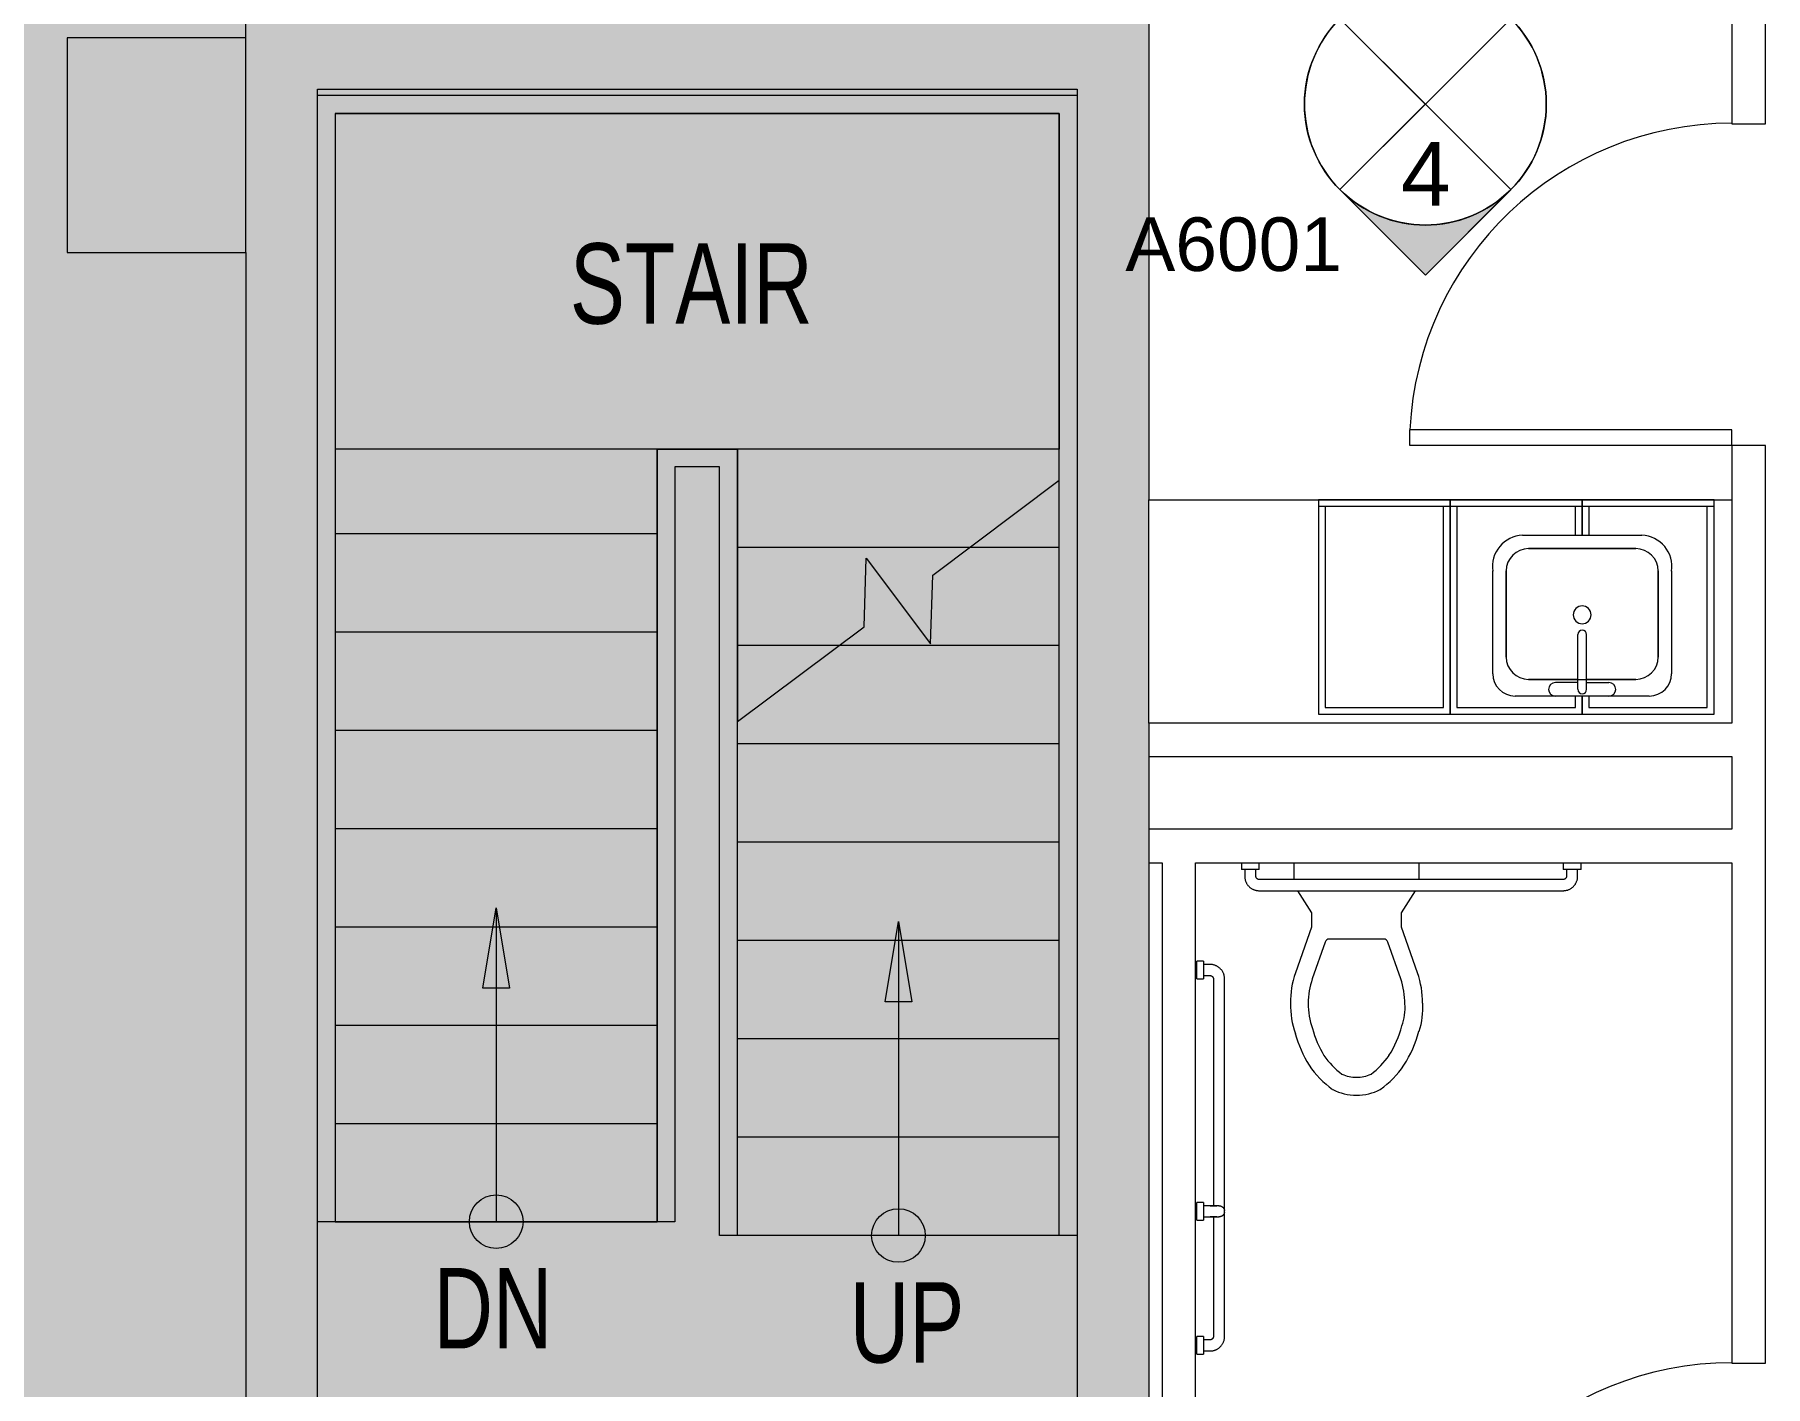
# Model space of a CAD drawing. Header units: inches. Extents: x 41 to 2820, y 110 to 1753.
# Drawn here: x 1988.1 to 2181.7, y 820.4 to 971.6 of the extents above; entities that cross this region are included whole.
import ezdxf

# ---------------------------------------------------------------- set-up
doc = ezdxf.new("R2010")
doc.units = ezdxf.units.IN
doc.header["$MEASUREMENT"] = 0
for name, color, linetype, lineweight in [('820 1st St NE_04_Clean_dwg', 8, 'Continuous', 9), ('A-DETL-GENF', 92, 'Continuous', 9), ('A-DOOR', 31, 'Continuous', 13), ('G-ANNO-SYMB', 111, 'Continuous', 9), ('I-WALL', 2, 'Continuous', 13), ('IRF-ANNO-TEXT', 7, 'Continuous', 9), ('IRF-COLUMN', 7, 'Continuous', 9), ('IRF-COLUMN-HATCH', 7, 'Continuous', 9), ('IRF-STAIR-RAMP', 7, 'Continuous', 9), ('IRF-WALL-FULL-HT', 7, 'Continuous', 9), ('IRF-WALL-FULL-HT-HATCH', 7, 'Continuous', 9), ('P-SANR-FIXT', 6, 'Continuous', 13), ('Q-CASE', 31, 'Continuous', 9), ('Q-SPCQ', 91, 'Continuous', 9)]:
    doc.layers.add(name, color=color, linetype=linetype, lineweight=lineweight)
doc.styles.add('Arial_1', font='arial.ttf', dxfattribs={"height": 6})
doc.styles.add('Arial_2', font='arial.ttf', dxfattribs={"height": 7.125})
doc.styles.add('Swis721 LtCn BT', font='swisscl.ttf', dxfattribs={"height": 9})

# ---------------------------------------------------------------- blocks, each defined once
blk = doc.blocks.new('Single-Flush - 36_ x 96_-2393538-New Construction - Partition Plan')
at = {"layer": 'A-DOOR', "color": 250, "lineweight": 20}
for p, q in [((16.25, -1.87), (16.25, -37.9)), ((18, -1.87), (16.25, -1.87)), ((18, -1.87), (18, -37.9)), ((18, -37.9), (16.25, -37.9))]:
    blk.add_line(p, q, dxfattribs=at)
at = {"layer": 'A-DOOR', "lineweight": 9}
blk.add_arc((18, -1.87), 36.07, 180, 267.2188, dxfattribs=at)
blk = doc.blocks.new('Counter Top _No Backsplash_ - Standard Counter Top-2877321-New Construction - Partition Plan')
at = {"layer": 'Q-CASE', "lineweight": 13}
for p, q in [((-47.26, 0), (-47.26, 25)), ((-47.26, 25), (17.99, 25))]:
    blk.add_line(p, q, dxfattribs=at)
blk = doc.blocks.new('Plumbing_Sink - Drop-In_HC__VOA - 20_ x 18_ x 6_-2877322-New Construction - Partition Plan')
at = {"layer": 'P-SANR-FIXT'}
for p, q in [((-6.06, 10.91), (7.3, 10.91)), ((-6.06, 10.91), (7.3, 10.91)), ((-5.38, 9.41), (6.62, 9.41)), ((6.62, 9.41), (-5.38, 9.41)), ((-9.38, -4.59), (-9.38, 6.91)), ((-9.38, -4.59), (-9.38, 6.91)), ((-7.88, -2.72), (-7.88, 6.91)), ((-7.88, 6.91), (-7.88, -2.72)), ((9.12, 6.91), (9.12, -2.72)), ((9.12, -2.72), (9.12, 6.91)), ((10.62, 6.91), (10.62, -4.59)), ((10.62, 6.91), (10.62, -4.59)), ((0.12, -6.33), (0.12, -0.22)), ((0.12, -6.33), (0.12, -0.22)), ((1.12, -6.33), (1.12, -0.22)), ((1.12, -6.33), (1.12, -0.22)), ((0.12, -5.22), (-5.38, -5.22)), ((-5.38, -5.22), (6.62, -5.22)), ((0.12, -5.59), (-2.38, -5.59)), ((0.12, -5.59), (-2.38, -5.59)), ((6.62, -5.22), (1.12, -5.22)), ((1.12, -5.59), (3.62, -5.59)), ((1.12, -5.59), (3.62, -5.59)), ((8.12, -7.09), (-6.88, -7.09)), ((8.12, -7.09), (-6.88, -7.09)), ((3.62, -7.09), (-2.88, -7.09))]:
    blk.add_line(p, q, dxfattribs=at)
for centre, radius, start, end in [((-5.91, 7.4), 3.51, 92.4502, 188.1497), ((-5.91, 7.4), 3.51, 92.4502, 188.1497), ((7.15, 7.4), 3.51, 351.8503, 87.5498), ((7.15, 7.4), 3.51, 351.8503, 87.5498), ((-5.38, 6.91), 2.5, 90, 180), ((-5.38, 6.91), 2.5, 90, 180), ((6.62, 6.91), 2.5, 360, 90), ((6.62, 6.91), 2.5, 360, 90), ((0.62, 2), 1, 360, 180), ((0.62, 2), 1, 360, 180), ((0.62, 2), 1, 180, 0), ((0.62, 2), 1, 180, 360), ((0.62, -0.22), 0.5, 360, 180), ((0.62, -0.22), 0.5, 360, 180), ((-5.38, -2.72), 2.5, 180, 270), ((-5.38, -2.72), 2.5, 180, 270), ((6.62, -2.72), 2.5, 270, 360), ((6.62, -2.72), 2.5, 270, 0), ((-6.88, -4.59), 2.5, 180, 270), ((-6.88, -4.59), 2.5, 180, 270), ((-2.38, -6.34), 0.75, 90, 270), ((-2.38, -6.34), 0.75, 90, 270), ((3.62, -6.34), 0.75, 270, 90), ((3.62, -6.34), 0.75, 270, 90), ((8.12, -4.59), 2.5, 270, 0), ((8.12, -4.59), 2.5, 270, 0), ((0.62, -6.33), 0.5, 180, 0), ((0.62, -6.33), 0.5, 180, 0)]:
    blk.add_arc(centre, radius, start, end, dxfattribs=at)
blk = doc.blocks.new('Toilet - Floor-Mounted_Tankless - 2D - ADA-988193-New Construction - Partition Plan')
at = {"layer": 'P-SANR-FIXT'}
for p, q in [((-7, 0), (-7, -1.87)), ((7, -1.87), (7, 0)), ((-6.61, -3.12), (-5.04, -5.59)), ((5.04, -5.59), (6.6, -3.12)), ((-5.04, -5.59), (-5.04, -7.19)), ((5.04, -7.19), (5.04, -5.59)), ((-5.04, -7.19), (-6.84, -12.32)), ((6.84, -12.32), (5.04, -7.19)), ((-3.51, -8.86), (-4.95, -12.97)), ((3.04, -8.53), (-3.04, -8.53)), ((4.95, -12.97), (3.51, -8.86))]:
    blk.add_line(p, q, dxfattribs=at)
for centre, radius, start, end in [((-3.04, -9.03), 0.5, 90, 160.6685), ((3.04, -9.03), 0.5, 19.3315, 90), ((3.12, -15.72), 10.52, 161.1646, 180), ((3.12, -15.72), 8.52, 161.2198, 180), ((-3.12, -15.72), 8.52, 359.5484, 18.7802), ((-3.12, -15.72), 10.52, 360, 18.8354), ((3.12, -15.72), 10.52, 180, 198.8354), ((3.12, -15.72), 8.52, 180, 199.2848), ((-0.62, -16.24), 6.05, 340.5901, 4.3884), ((-0.62, -16.24), 8.05, 341.1646, 3.7754), ((5.91, -15.7), 13.2, 194.9626, 211.7838), ((5.91, -15.7), 11.2, 194.6127, 211.5272), ((-6.53, -15.16), 12.01, 327.8381, 345.0642), ((-6.53, -15.16), 14.01, 327.6462, 344.7553), ((3.98, -16.24), 11.29, 214.6359, 233.9389), ((3.98, -16.24), 9.29, 214.9406, 232.8736), ((-3.98, -16.24), 9.29, 307.1264, 325.121), ((-3.98, -16.24), 11.29, 306.0611, 325.3641), ((0, -20.07), 3.93, 245.5591, 270), ((0, -20.07), 3.93, 270, 294.4409), ((0, -20.07), 5.93, 243.2988, 270), ((0, -20.07), 5.93, 270, 296.7012)]:
    blk.add_arc(centre, radius, start, end, dxfattribs=at)
blk = doc.blocks.new('MLWK_Base Cabinet-Single Door - 30_H x 24_D-2896331-New Construction - Partition Plan')
at = {"layer": 'Q-CASE', "lineweight": 13}
for p, q in [((-6.64, 0), (-6.64, -24)), ((8.11, 0), (-6.64, 0)), ((8.11, -2.03), (8.11, 0)), ((-5.89, -0.75), (-5.89, -23.25)), ((7.36, -0.75), (-5.89, -0.75)), ((7.36, -2.03), (7.36, -0.75)), ((7.36, -23.25), (7.36, -20.03)), ((8.11, -24), (8.11, -20.03)), ((-6.64, -23.25), (8.11, -23.25)), ((-6.64, -23.25), (-6.64, -24)), ((-6.64, -24), (8.11, -24)), ((-6.64, -24), (8.11, -24)), ((8.11, -24), (-6.64, -24)), ((-5.89, -23.25), (7.36, -23.25)), ((8.11, -24), (8.11, -23.25))]:
    blk.add_line(p, q, dxfattribs=at)
blk = doc.blocks.new('MLWK_Base Cabinet-Single Door - 30_H x 24_D-2896332-New Construction - Partition Plan')
at = {"layer": 'Q-CASE', "lineweight": 13}
for p, q in [((-6.64, 24), (8.11, 24)), ((8.11, 24), (-6.64, 24)), ((-6.64, 24), (-6.64, 0)), ((-6.64, 24), (8.11, 24)), ((-6.64, 24), (-6.64, 23.25)), ((8.11, 23.25), (-6.64, 23.25)), ((7.36, 23.25), (-5.89, 23.25)), ((-5.89, 23.25), (-5.89, 0.75)), ((7.36, 20.03), (7.36, 23.25)), ((8.11, 20.03), (8.11, 24)), ((8.11, 23.25), (8.11, 24)), ((7.36, 0.75), (7.36, 2.03)), ((8.11, 0), (8.11, 2.03)), ((-5.89, 0.75), (7.36, 0.75)), ((-6.64, 0), (8.11, 0))]:
    blk.add_line(p, q, dxfattribs=at)
blk = doc.blocks.new('MLWK_Base Cabinet-Single Door - 30_H x 24_D-2896255-New Construction - Partition Plan')
at = {"layer": 'Q-CASE', "lineweight": 13}
for p, q in [((-6.64, 24), (8.11, 24)), ((8.11, 24), (-6.64, 24)), ((-6.64, 24), (-6.64, 0)), ((-6.64, 24), (8.11, 24)), ((-6.64, 24), (-6.64, 23.25)), ((8.11, 23.25), (-6.64, 23.25)), ((7.36, 23.25), (-5.89, 23.25)), ((-5.89, 23.25), (-5.89, 0.75)), ((7.36, 0.75), (7.36, 23.25)), ((8.11, 0), (8.11, 24)), ((8.11, 23.25), (8.11, 24)), ((-5.89, 0.75), (7.36, 0.75)), ((-6.64, 0), (8.11, 0))]:
    blk.add_line(p, q, dxfattribs=at)
blk = doc.blocks.new('ADA - toilet_3-piece_grab_bars - 17_ Seat Height-2917487-New Construction - Partition Plan')
at = {"layer": 'Q-SPCQ'}
for p, q in [((33.19, 56.5), (32.44, 56.5)), ((33.94, 56.87), (33.19, 56.87)), ((33.19, 54.87), (33.19, 56.87)), ((33.94, 56.87), (33.94, 54.87)), ((30.82, 54.87), (30.82, 14.87)), ((32.07, 41.49), (32.07, 54.87)), ((32.44, 55.25), (33.19, 55.25)), ((33.19, 54.87), (33.94, 54.87)), ((33.19, 41.5), (32.44, 41.5)), ((33.19, 41.5), (32.44, 41.5)), ((33.94, 41.87), (33.19, 41.87)), ((33.19, 39.87), (33.19, 41.87)), ((33.94, 41.87), (33.94, 39.87)), ((32.07, 14.87), (32.07, 40.26)), ((32.44, 40.25), (33.19, 40.25)), ((32.44, 40.25), (33.19, 40.25)), ((33.19, 39.87), (33.94, 39.87)), ((33.19, 14.5), (32.44, 14.5)), ((33.94, 14.87), (33.19, 14.87)), ((33.19, 12.87), (33.19, 14.87)), ((33.94, 14.87), (33.94, 12.87)), ((32.44, 13.25), (33.19, 13.25)), ((33.19, 12.87), (33.94, 12.87)), ((26.94, 5), (-7.06, 5)), ((-9.06, 2.62), (-9.06, 1.87)), ((-9.06, 2.62), (-7.06, 2.62)), ((-8.68, 3.37), (-8.68, 2.62)), ((-7.43, 2.62), (-7.43, 3.37)), ((-7.06, 3.75), (26.94, 3.75)), ((-7.06, 1.87), (-7.06, 2.62)), ((26.94, 2.62), (26.94, 1.87)), ((26.94, 2.62), (28.94, 2.62)), ((27.32, 3.37), (27.32, 2.62)), ((28.57, 2.62), (28.57, 3.37)), ((28.94, 1.87), (28.94, 2.62))]:
    blk.add_line(p, q, dxfattribs=at)
at = {"layer": 'Q-SPCQ', "flags": 128}
for points in [[(32.44, 56.5), (32.38, 56.5), (32.31, 56.49), (32.25, 56.49), (32.18, 56.48), (32.12, 56.47), (32.05, 56.45), (31.99, 56.44), (31.93, 56.42), (31.87, 56.4), (31.81, 56.37), (31.75, 56.35), (31.69, 56.32), (31.63, 56.29), (31.58, 56.25), (31.52, 56.22), (31.47, 56.18), (31.42, 56.14), (31.37, 56.1), (31.32, 56.05), (31.28, 56.01), (31.23, 55.96), (31.19, 55.91), (31.15, 55.86), (31.11, 55.81), (31.07, 55.75), (31.04, 55.7), (31.01, 55.64), (30.98, 55.58), (30.95, 55.52), (30.93, 55.46), (30.9, 55.4), (30.88, 55.34), (30.87, 55.28), (30.85, 55.22), (30.84, 55.15), (30.83, 55.09), (30.82, 55.02), (30.82, 54.96), (30.82, 54.89), (30.82, 54.87)], [(32.07, 54.87), (32.07, 54.89), (32.07, 54.9), (32.07, 54.92), (32.07, 54.93), (32.07, 54.95), (32.08, 54.96), (32.08, 54.98), (32.09, 54.99), (32.09, 55.01), (32.1, 55.02), (32.1, 55.03), (32.11, 55.05), (32.12, 55.06), (32.12, 55.07), (32.13, 55.09), (32.14, 55.1), (32.15, 55.11), (32.16, 55.12), (32.17, 55.13), (32.18, 55.14), (32.19, 55.15), (32.2, 55.16), (32.21, 55.17), (32.23, 55.18), (32.24, 55.19), (32.25, 55.2), (32.26, 55.21), (32.28, 55.21), (32.29, 55.22), (32.31, 55.22), (32.32, 55.23), (32.33, 55.23), (32.35, 55.24), (32.36, 55.24), (32.38, 55.24), (32.39, 55.25), (32.41, 55.25), (32.42, 55.25), (32.44, 55.25), (32.44, 55.25)], [(30.83, 41), (30.83, 41.02), (30.84, 41.05), (30.85, 41.07), (30.86, 41.1), (30.87, 41.12), (30.88, 41.14), (30.89, 41.16), (30.9, 41.19), (30.91, 41.21), (30.93, 41.23), (30.94, 41.25), (30.96, 41.27), (30.97, 41.29), (30.99, 41.31), (31.01, 41.32), (31.02, 41.34), (31.04, 41.36), (31.06, 41.37), (31.08, 41.39), (31.1, 41.4), (31.12, 41.41), (31.15, 41.43), (31.17, 41.44), (31.19, 41.45), (31.21, 41.46), (31.24, 41.47), (31.26, 41.47), (31.29, 41.48), (31.31, 41.49), (31.33, 41.49), (31.36, 41.49), (31.38, 41.5), (31.41, 41.5), (31.43, 41.5), (31.44, 41.5)], [(31.44, 40.25), (31.42, 40.25), (31.39, 40.25), (31.37, 40.25), (31.34, 40.26), (31.32, 40.26), (31.29, 40.27), (31.27, 40.27), (31.24, 40.28), (31.22, 40.29), (31.2, 40.3), (31.17, 40.31), (31.15, 40.32), (31.13, 40.33), (31.11, 40.35), (31.09, 40.36), (31.07, 40.37), (31.05, 40.39), (31.03, 40.41), (31.01, 40.42), (30.99, 40.44), (30.98, 40.46), (30.96, 40.48), (30.94, 40.5), (30.93, 40.52), (30.92, 40.54), (30.9, 40.56), (30.89, 40.58), (30.88, 40.6), (30.87, 40.63), (30.86, 40.65), (30.85, 40.67), (30.84, 40.7), (30.84, 40.72), (30.83, 40.74), (30.83, 40.77)], [(31.44, 41.5), (31.44, 41.5), (31.44, 41.5), (31.45, 41.5), (31.45, 41.5), (31.46, 41.5)], [(32.44, 41.5), (32.4, 41.5), (32.36, 41.5), (32.32, 41.5), (32.28, 41.5), (32.24, 41.5), (32.2, 41.5), (32.16, 41.5), (32.13, 41.5), (32.09, 41.5), (32.05, 41.5), (32.02, 41.5), (31.98, 41.5), (31.94, 41.5), (31.91, 41.5), (31.88, 41.5), (31.84, 41.5), (31.81, 41.5), (31.78, 41.5), (31.75, 41.5), (31.72, 41.5), (31.7, 41.5), (31.67, 41.5), (31.65, 41.5), (31.62, 41.5), (31.6, 41.5), (31.58, 41.5), (31.56, 41.5), (31.54, 41.5), (31.52, 41.5), (31.51, 41.5), (31.5, 41.5), (31.48, 41.5), (31.47, 41.5), (31.46, 41.5), (31.46, 41.5), (31.45, 41.5), (31.45, 41.5), (31.44, 41.5), (31.44, 41.5)], [(31.69, 41.5), (31.72, 41.5), (31.74, 41.5), (31.77, 41.5), (31.8, 41.5), (31.84, 41.5), (31.87, 41.5), (31.9, 41.5), (31.93, 41.5), (31.97, 41.5), (32.01, 41.5), (32.04, 41.5), (32.08, 41.5), (32.12, 41.5), (32.15, 41.5), (32.19, 41.5), (32.23, 41.5), (32.27, 41.5), (32.31, 41.5), (32.35, 41.5), (32.39, 41.5), (32.43, 41.5), (32.44, 41.5)], [(31.46, 40.25), (31.46, 40.25), (31.45, 40.25), (31.45, 40.25), (31.44, 40.25), (31.44, 40.25)], [(31.44, 40.25), (31.44, 40.25), (31.44, 40.25), (31.45, 40.25), (31.45, 40.25), (31.46, 40.25), (31.47, 40.25), (31.48, 40.25), (31.49, 40.25), (31.51, 40.25), (31.52, 40.25), (31.54, 40.25), (31.55, 40.25), (31.57, 40.25), (31.59, 40.25), (31.62, 40.25), (31.64, 40.25), (31.66, 40.25), (31.69, 40.25), (31.72, 40.25), (31.74, 40.25), (31.77, 40.25), (31.8, 40.25), (31.84, 40.25), (31.87, 40.25), (31.9, 40.25), (31.93, 40.25), (31.97, 40.25), (32.01, 40.25), (32.04, 40.25), (32.08, 40.25), (32.12, 40.25), (32.15, 40.25), (32.19, 40.25), (32.23, 40.25), (32.27, 40.25), (32.31, 40.25), (32.35, 40.25), (32.39, 40.25), (32.43, 40.25), (32.44, 40.25)], [(32.44, 40.25), (32.4, 40.25), (32.36, 40.25), (32.32, 40.25), (32.28, 40.25), (32.24, 40.25), (32.2, 40.25), (32.16, 40.25), (32.13, 40.25), (32.09, 40.25), (32.05, 40.25), (32.02, 40.25), (31.98, 40.25), (31.94, 40.25), (31.91, 40.25), (31.88, 40.25), (31.84, 40.25), (31.81, 40.25), (31.78, 40.25), (31.75, 40.25), (31.72, 40.25), (31.7, 40.25), (31.67, 40.25)], [(30.82, 14.87), (30.82, 14.81), (30.82, 14.75), (30.83, 14.68), (30.84, 14.62), (30.85, 14.55), (30.86, 14.49), (30.88, 14.43), (30.9, 14.36), (30.92, 14.3), (30.94, 14.24), (30.97, 14.18), (31, 14.12), (31.03, 14.07), (31.06, 14.01), (31.1, 13.96), (31.14, 13.9), (31.18, 13.85), (31.22, 13.8), (31.26, 13.76), (31.31, 13.71), (31.36, 13.66), (31.41, 13.62), (31.46, 13.58), (31.51, 13.54), (31.56, 13.51), (31.62, 13.47), (31.68, 13.44), (31.73, 13.41), (31.79, 13.39), (31.85, 13.36), (31.91, 13.34), (31.98, 13.32), (32.04, 13.3), (32.1, 13.29), (32.16, 13.27), (32.23, 13.26), (32.29, 13.26), (32.36, 13.25), (32.42, 13.25), (32.44, 13.25)], [(32.44, 14.5), (32.43, 14.5), (32.41, 14.5), (32.4, 14.5), (32.38, 14.5), (32.37, 14.51), (32.35, 14.51), (32.34, 14.51), (32.32, 14.52), (32.31, 14.52), (32.3, 14.53), (32.28, 14.54), (32.27, 14.54), (32.25, 14.55), (32.24, 14.56), (32.23, 14.57), (32.22, 14.57), (32.21, 14.58), (32.19, 14.59), (32.18, 14.6), (32.17, 14.61), (32.16, 14.62), (32.15, 14.64), (32.14, 14.65), (32.13, 14.66), (32.13, 14.67), (32.12, 14.69), (32.11, 14.7), (32.1, 14.71), (32.1, 14.73), (32.09, 14.74), (32.09, 14.75), (32.08, 14.77), (32.08, 14.78), (32.07, 14.8), (32.07, 14.81), (32.07, 14.83), (32.07, 14.84), (32.07, 14.86), (32.07, 14.87), (32.07, 14.87)], [(-7.06, 5), (-7.12, 5), (-7.19, 4.99), (-7.25, 4.99), (-7.32, 4.98), (-7.38, 4.97), (-7.45, 4.95), (-7.51, 4.94), (-7.57, 4.92), (-7.63, 4.9), (-7.69, 4.87), (-7.75, 4.85), (-7.81, 4.82), (-7.87, 4.79), (-7.92, 4.75), (-7.98, 4.72), (-8.03, 4.68), (-8.08, 4.64), (-8.13, 4.6), (-8.18, 4.55), (-8.22, 4.51), (-8.27, 4.46), (-8.31, 4.41), (-8.35, 4.36), (-8.39, 4.31), (-8.43, 4.25), (-8.46, 4.2), (-8.49, 4.14), (-8.52, 4.08), (-8.55, 4.02), (-8.57, 3.96), (-8.6, 3.9), (-8.62, 3.84), (-8.63, 3.78), (-8.65, 3.72), (-8.66, 3.65), (-8.67, 3.59), (-8.68, 3.52), (-8.68, 3.46), (-8.68, 3.39), (-8.68, 3.37)], [(28.57, 3.37), (28.56, 3.44), (28.56, 3.5), (28.55, 3.57), (28.55, 3.63), (28.53, 3.7), (28.52, 3.76), (28.5, 3.82), (28.48, 3.89), (28.46, 3.95), (28.44, 4.01), (28.41, 4.07), (28.38, 4.13), (28.35, 4.18), (28.32, 4.24), (28.28, 4.29), (28.24, 4.35), (28.2, 4.4), (28.16, 4.45), (28.12, 4.49), (28.07, 4.54), (28.03, 4.59), (27.98, 4.63), (27.93, 4.67), (27.87, 4.71), (27.82, 4.74), (27.76, 4.78), (27.71, 4.81), (27.65, 4.84), (27.59, 4.86), (27.53, 4.89), (27.47, 4.91), (27.41, 4.93), (27.34, 4.95), (27.28, 4.96), (27.22, 4.98), (27.15, 4.99), (27.09, 4.99), (27.02, 5), (26.96, 5), (26.94, 5)], [(-7.43, 3.37), (-7.43, 3.39), (-7.43, 3.4), (-7.43, 3.42), (-7.43, 3.43), (-7.43, 3.45), (-7.42, 3.46), (-7.42, 3.48), (-7.41, 3.49), (-7.41, 3.51), (-7.4, 3.52), (-7.4, 3.53), (-7.39, 3.55), (-7.38, 3.56), (-7.38, 3.57), (-7.37, 3.59), (-7.36, 3.6), (-7.35, 3.61), (-7.34, 3.62), (-7.33, 3.63), (-7.32, 3.64), (-7.31, 3.65), (-7.3, 3.66), (-7.29, 3.67), (-7.27, 3.68), (-7.26, 3.69), (-7.25, 3.7), (-7.24, 3.71), (-7.22, 3.71), (-7.21, 3.72), (-7.19, 3.72), (-7.18, 3.73), (-7.17, 3.73), (-7.15, 3.74), (-7.14, 3.74), (-7.12, 3.74), (-7.11, 3.75), (-7.09, 3.75), (-7.08, 3.75), (-7.06, 3.75), (-7.06, 3.75)], [(26.94, 3.75), (26.96, 3.75), (26.97, 3.75), (26.99, 3.75), (27, 3.75), (27.02, 3.74), (27.03, 3.74), (27.04, 3.74), (27.06, 3.73), (27.07, 3.73), (27.09, 3.72), (27.1, 3.71), (27.11, 3.71), (27.13, 3.7), (27.14, 3.69), (27.15, 3.68), (27.17, 3.68), (27.18, 3.67), (27.19, 3.66), (27.2, 3.65), (27.21, 3.64), (27.22, 3.63), (27.23, 3.61), (27.24, 3.6), (27.25, 3.59), (27.26, 3.58), (27.26, 3.56), (27.27, 3.55), (27.28, 3.54), (27.28, 3.52), (27.29, 3.51), (27.3, 3.5), (27.3, 3.48), (27.3, 3.47), (27.31, 3.45), (27.31, 3.44), (27.31, 3.42), (27.31, 3.41), (27.32, 3.39), (27.32, 3.38), (27.32, 3.37)]]:
    blk.add_lwpolyline(points, dxfattribs=at)
blk = doc.blocks.new('820 1st St NE_04_Clean_dwg-2391440-New Construction - Partition Plan')
at = {"layer": 'IRF-COLUMN-HATCH'}
blk.add_hatch(color=256, dxfattribs=at).paths.add_polyline_path([(612.41, 947.23), (612.41, 971.23), (592.41, 971.23), (592.41, 947.23)], flags=0)
at = {"layer": 'IRF-STAIR-RAMP'}
for points in [[(638.91, 864.92), (640.41, 873.92), (641.91, 864.92)], [(683.91, 863.37), (685.41, 872.37), (686.91, 863.37)]]:
    blk.add_hatch(color=256, dxfattribs=at).paths.add_polyline_path(points, flags=0)
at = {"layer": 'IRF-WALL-FULL-HT-HATCH'}
for points in [[(614.41, 763.49), (620.41, 763.49), (620.41, 973.49), (612.41, 973.49), (612.41, 763.49)], [(713.41, 965.49), (713.41, 973.49), (620.41, 973.49), (620.41, 965.49), (710.12, 965.49)], [(705.41, 755.49), (713.41, 755.49), (713.41, 965.49), (705.41, 965.49), (705.41, 764.49)]]:
    blk.add_hatch(color=256, dxfattribs=at).paths.add_polyline_path(points, flags=0)
at = {"layer": 'IRF-COLUMN', "flags": 128}
blk.add_lwpolyline([(612.41, 971.23), (592.41, 971.23), (592.41, 947.23), (612.41, 947.23)], close=True, dxfattribs=at)
at = {"layer": 'IRF-STAIR-RAMP'}
for p, q in [((705.41, 964.79), (620.41, 964.79)), ((667.41, 837.24), (667.41, 925.24)), ((703.41, 837.24), (703.41, 925.24)), ((622.41, 915.79), (658.41, 915.79)), ((622.41, 904.79), (658.41, 904.79)), ((622.41, 893.79), (658.41, 893.79)), ((703.41, 892.24), (667.41, 892.24)), ((622.41, 882.79), (658.41, 882.79)), ((703.41, 881.24), (667.41, 881.24)), ((638.91, 864.92), (640.41, 873.92)), ((640.41, 873.92), (640.41, 838.79)), ((640.41, 873.92), (641.91, 864.92)), ((622.41, 871.79), (658.41, 871.79)), ((683.91, 863.37), (685.41, 872.37)), ((685.41, 872.37), (685.41, 837.24)), ((685.41, 872.37), (686.91, 863.37)), ((703.41, 870.24), (667.41, 870.24)), ((641.91, 864.92), (638.91, 864.92)), ((686.91, 863.37), (683.91, 863.37)), ((622.41, 860.79), (658.41, 860.79)), ((703.41, 859.24), (667.41, 859.24)), ((622.41, 849.79), (658.41, 849.79)), ((703.41, 848.24), (667.41, 848.24))]:
    blk.add_line(p, q, dxfattribs=at)
at = {"layer": 'IRF-STAIR-RAMP', "flags": 128}
for points in [[(622.41, 962.79), (703.41, 962.79), (703.41, 925.24), (667.41, 925.24), (658.41, 925.24), (658.41, 838.79), (622.41, 838.79), (658.41, 838.79)], [(658.41, 925.24), (667.41, 925.24), (667.41, 894.74), (681.57, 905.36), (681.81, 913.04), (689.01, 903.44), (689.25, 911.12), (703.41, 921.74), (703.41, 925.24), (703.41, 962.79), (622.41, 962.79), (622.41, 925.24)], [(705.41, 837.24), (665.41, 837.24), (665.41, 923.24), (660.41, 923.24), (660.41, 838.79), (658.41, 838.79), (658.41, 925.24), (622.41, 925.24), (622.41, 838.79), (620.41, 838.79)], [(703.41, 914.24), (693.41, 914.24), (667.41, 914.24)], [(703.41, 903.24), (678.74, 903.24), (667.41, 903.24)]]:
    blk.add_lwpolyline(points, dxfattribs=at)
at = {"layer": 'IRF-STAIR-RAMP'}
for centre in [(640.41, 838.79), (685.41, 837.24)]:
    blk.add_circle(centre, 3, dxfattribs=at)
at = {"layer": 'IRF-WALL-FULL-HT'}
for p, q in [((713.41, 973.49), (713.41, 919.57)), ((705.41, 925.24), (705.41, 755.49)), ((713.41, 890.82), (713.41, 882.69)), ((713.41, 878.94), (713.41, 759.82))]:
    blk.add_line(p, q, dxfattribs=at)
at = {"layer": 'IRF-WALL-FULL-HT', "flags": 128}
for points in [[(612.41, 971.23), (612.41, 973.49), (612.41, 1012.49), (422.41, 1012.49), (422.41, 816.07), (422.41, 755.49), (460.41, 755.49), (460.41, 760.49), (422.41, 760.49)], [(620.41, 763.49), (620.41, 965.49), (705.41, 965.49), (705.41, 923.24)], [(612.41, 947.23), (612.41, 760.49), (606.41, 760.49), (606.41, 755.49), (612.41, 755.49), (622.41, 755.49), (622.41, 763.49), (612.41, 763.49)]]:
    blk.add_lwpolyline(points, dxfattribs=at)
at = {"layer": 'IRF-ANNO-TEXT', "insert": (662.24, 948.26), "char_height": 9, "width": 31.2432, "attachment_point": 2, "line_spacing_factor": 0.970126, "style": 'Swis721 LtCn BT'}
blk.add_mtext('STAIR', dxfattribs=at)
at = {"layer": 'IRF-STAIR-RAMP', "char_height": 9, "attachment_point": 1, "line_spacing_factor": 0.970126, "style": 'Swis721 LtCn BT'}
for s, insert, width in [('DN', (633.39, 833.6), 16.0616), ('UP', (679.97, 832.02), 15.0715)]:
    blk.add_mtext(s, dxfattribs=dict(at, insert=insert, width=width))
blk = doc.blocks.new('Elevation - Interiors-59324-New Construction - Partition Plan')
at = {"layer": 'G-ANNO-SYMB'}
for p, q in [((-0.0996, 0.0996), (0.0996, -0.0996)), ((0.0996, 0.0996), (-0.0996, -0.0996)), ((0, 0), (-0.0996, 0.0996)), ((-0.0996, 0.0996), (0, 0)), ((0.0996, 0.0996), (0, 0)), ((0, 0), (0.0996, 0.0996)), ((-0.0996, -0.0996), (0, 0)), ((0, 0), (-0.0996, -0.0996)), ((0, 0), (0.0996, -0.0996)), ((0.0996, -0.0996), (0, 0))]:
    blk.add_line(p, q, dxfattribs=at)
blk.add_circle((0, 0), 0.1409, dxfattribs=at)
for start, end in [(45, 135), (135, 225), (315, 45), (225, 315)]:
    blk.add_arc((0, 0), 0.1409, start, end, dxfattribs=at)
blk = doc.blocks.new('Elevation - Triangle - 51_256_-58624-New Construction - Partition Plan')
at = {"layer": 'G-ANNO-SYMB'}
h = blk.add_hatch(color=256, dxfattribs=at)
edge = h.paths.add_edge_path(flags=0)
edge.add_arc((0, -0.0993), 0.1406, 45, 135)
edge.add_line((-0.0994, 0.0002), (0, 0.0996))
edge.add_line((0, 0.0996), (0.0994, 0.0002))
for p, q in [((0, 0.0996), (-0.0996, 0)), ((0, 0.0996), (-0.0994, 0.0002)), ((0.0996, 0), (0, 0.0996)), ((0.0994, 0.0002), (0, 0.0996))]:
    blk.add_line(p, q, dxfattribs=at)
blk.add_arc((0, -0.0993), 0.1406, 45, 135, dxfattribs=at)

msp = doc.modelspace()

# ---------------------------------------------------------------- hatches: boundary and pattern name
at = {"layer": 'A-DETL-GENF'}
h = msp.add_hatch(color=9, dxfattribs=at)
h.paths.add_polyline_path([(1003.29, 111.26), (1030.62, 111.26), (1030.62, 149.72), (1041.75, 149.72), (1041.75, 514.07), (1027.75, 514.07), (1027.75, 546.01), (1041.75, 546.01), (1041.75, 695.99), (1329.75, 695.99), (1329.75, 756.49), (1208.75, 756.49), (1208.75, 764.49), (1184.75, 764.49), (1184.75, 756.49), (1166.3, 756.49), (1166.3, 776.24), (1199.8, 776.24), (1199.8, 865.24), (1172.8, 865.24), (1172.8, 1018.19), (1057.75, 1018.19), (1057.75, 994.07), (1029.75, 994.07), (1029.75, 1018.19), (817.75, 1018.19), (817.75, 994.07), (793.62, 994.07), (793.62, 782.07), (817.75, 782.07), (817.75, 754.07), (336.5, 754.07), (336.5, 755.32), (304.75, 755.32), (304.75, 755.07), (300.02, 755.07), (300.02, 540.51), (327.23, 540.51), (342.96, 524.78), (316.75, 498.57), (314.7, 500.62), (314.7, 458.62), (501.2, 272.12), (538.2, 272.12), (534.92, 275.4), (563.63, 304.11), (577.51, 290.23), (577.51, 258.66), (551.66, 258.66), (551.8, 258.52), (790.78, 258.52), (790.78, 300.82), (817, 300.82), (817, 259.53), (806.39, 248.93), (944.06, 111.26), (1000.65, 111.26)], flags=0)
h.paths.add_polyline_path([(806.39, 256), (812, 261.6), (812, 276.07), (795.78, 276.07), (795.78, 263.52), (798.87, 263.52), (804.26, 258.13)], flags=0)
h.paths.add_polyline_path([(551.75, 265.64), (551.75, 285.15), (541.99, 275.4), (550.93, 266.46)], flags=0)
h.paths.add_polyline_path([(563.63, 286.82), (573.85, 286.82), (563.63, 297.04), (553.41, 286.82), (555.65, 286.82)], flags=0)
h.paths.add_polyline_path([(316.75, 505.64), (327.17, 516.07), (306.32, 516.07), (314.98, 507.41)], flags=0)
h.paths.add_polyline_path([(577.51, 514.07), (549.75, 514.07), (549.75, 542.07), (577.75, 542.07), (577.75, 514.07)], flags=0)
h.paths.add_polyline_path([(796.8, 516.07), (787.75, 516.07), (787.75, 546.07), (851.75, 546.07), (851.75, 516.07), (814.75, 516.07)], flags=0)
h.paths.add_polyline_path([(327.75, 516.64), (335.89, 524.78), (327.75, 532.92), (327.75, 522.05)], flags=0)
h.paths.add_polyline_path([(831.56, 519.07), (848.75, 519.07), (848.75, 543.07), (790.75, 543.07), (790.75, 519.07), (794.53, 519.07), (794.53, 540.07), (815.75, 540.07), (815.75, 519.07), (824.75, 519.07)], flags=0)
h.paths.add_polyline_path([(1029.75, 754.07), (1029.75, 782.07), (1057.75, 782.07), (1057.75, 754.07), (1031.75, 754.07)], flags=0)
h.paths.add_polyline_path([(2087.15, 755.49), (2099.75, 755.49), (2099.75, 764.49), (2075.75, 764.49), (2075.75, 755.49), (2085.82, 755.49)], flags=0)
h.paths.add_polyline_path([(2057.75, 755.49), (2057.75, 763.49), (2071.75, 763.49), (2071.75, 768.49), (2104.75, 768.49), (2104.75, 965.49), (2019.75, 965.49), (2019.75, 763.49), (2021.75, 763.49), (2021.75, 755.49)], flags=0)
h.paths.add_polyline_path([(1993.5, 755.49), (2005.75, 755.49), (2005.75, 760.49), (2011.75, 760.49), (2011.75, 947.23), (1991.75, 947.23), (1991.75, 971.23), (2011.75, 971.23), (2011.75, 1012.49), (1821.75, 1012.49), (1821.75, 816.07), (1963.75, 816.07), (1963.75, 760.49), (1969.75, 760.49), (1969.75, 755.49), (1989.75, 755.49)], flags=0)
h.paths.add_polyline_path([(1895.75, 755.49), (1895.75, 760.49), (1958.75, 760.49), (1958.75, 811.07), (1821.75, 811.07), (1821.75, 760.49), (1859.75, 760.49), (1859.75, 755.49)], flags=0)
h.paths.add_polyline_path([(1431.8, 756.49), (1431.8, 762.49), (1434.8, 762.49), (1434.8, 780.49), (1463, 780.49), (1463, 874.6), (1374.8, 874.6), (1374.8, 898.6), (1346.8, 898.6), (1346.8, 924.6), (1230.8, 924.6), (1230.8, 892.6), (1214.75, 892.6), (1214.75, 783.49), (1253.75, 783.49), (1253.75, 775.49), (1379.75, 775.49), (1379.75, 837.07), (1385.75, 837.07), (1385.75, 762.49), (1395.8, 762.49), (1395.8, 756.49)], flags=0)
h.paths.add_polyline_path([(1440.8, 756.49), (1463, 756.49), (1463, 774.49), (1440.8, 774.49), (1440.8, 762.49)], flags=0)
h.paths.add_polyline_path([(311.75, 757.57), (311.75, 778.92), (304.75, 778.92), (304.75, 757.57)], flags=0)
h.paths.add_polyline_path([(577.75, 757.82), (789.75, 757.82), (789.75, 782.07), (789.87, 782.07), (789.87, 926.07), (553.75, 926.07), (553.75, 920.07), (549.75, 920.07), (549.75, 936.07), (553.75, 936.07), (553.75, 930.07), (789.87, 930.07), (789.87, 994.07), (789.75, 994.07), (789.75, 1018.07), (577.75, 1018.07), (577.75, 994.07), (553.75, 994.07), (553.75, 972.07), (549.75, 972.07), (549.75, 1184.49), (573.75, 1184.49), (573.75, 1190.49), (577.75, 1190.49), (577.75, 1184.49), (597.75, 1184.49), (597.75, 1182.74), (614.75, 1182.74), (614.75, 1184.49), (627.75, 1184.49), (627.75, 1180.49), (614.75, 1180.49), (614.75, 1182.24), (597.75, 1182.24), (597.75, 1180.49), (553.75, 1180.49), (553.75, 1022.07), (669.75, 1022.07), (669.75, 1180.49), (663.75, 1180.49), (663.75, 1184.49), (679.75, 1184.49), (679.75, 1180.49), (673.75, 1180.49), (673.75, 1022.07), (789.75, 1022.07), (789.75, 1180.49), (745.75, 1180.49), (745.75, 1182.24), (728.75, 1182.24), (728.75, 1180.49), (715.75, 1180.49), (715.75, 1184.49), (728.75, 1184.49), (728.75, 1182.74), (745.75, 1182.74), (745.75, 1184.49), (799.75, 1184.49), (799.75, 1180.49), (793.75, 1180.49), (793.75, 1022.07), (817.75, 1022.07), (817.75, 1021.94), (921.75, 1021.94), (921.75, 1180.49), (865.75, 1180.49), (865.75, 1182.24), (848.75, 1182.24), (848.75, 1180.49), (835.75, 1180.49), (835.75, 1184.49), (848.75, 1184.49), (848.75, 1182.74), (865.75, 1182.74), (865.75, 1184.49), (981.75, 1184.49), (981.75, 1182.74), (998.75, 1182.74), (998.75, 1184.49), (1011.75, 1184.49), (1011.75, 1180.49), (998.75, 1180.49), (998.75, 1182.24), (981.75, 1182.24), (981.75, 1180.49), (925.75, 1180.49), (925.75, 1021.94), (1029.75, 1021.94), (1029.75, 1022.07), (1053.75, 1022.07), (1053.75, 1180.49), (1047.75, 1180.49), (1047.75, 1184.49), (1063.75, 1184.49), (1063.75, 1180.49), (1057.75, 1180.49), (1057.75, 1021.94), (1172.8, 1021.94), (1172.8, 1180.49), (1129.75, 1180.49), (1129.75, 1182.24), (1112.75, 1182.24), (1112.75, 1180.49), (1099.75, 1180.49), (1099.75, 1184.49), (1112.75, 1184.49), (1112.75, 1182.74), (1129.75, 1182.74), (1129.75, 1184.49), (1172.8, 1184.49), (1172.83, 1260.49), (1269.75, 1260.49), (1269.75, 1405.07), (1293.75, 1405.07), (1293.75, 1472.07), (1269.75, 1472.07), (1269.75, 1502.07), (1297.75, 1502.07), (1297.75, 1405.07), (1327.75, 1405.07), (1327.75, 1401.07), (1273.75, 1401.07), (1273.75, 1260.49), (1369.75, 1260.49), (1369.75, 1401.07), (1363.75, 1401.07), (1363.75, 1405.07), (1369.75, 1405.07), (1369.75, 1456.07), (1373.75, 1456.07), (1373.75, 1381.28), (1532.6, 1381.28), (1532.6, 1474.07), (1509.75, 1474.07), (1509.75, 1498.07), (1373.75, 1498.07), (1373.75, 1492.07), (1369.75, 1492.07), (1369.75, 1502.07), (1532.6, 1502.07), (1532.6, 1562.07), (1526.6, 1562.07), (1526.6, 1566.07), (1532.6, 1566.07), (1532.6, 1715.07), (1510.6, 1715.07), (1510.6, 1747.07), (1510.77, 1747.07), (1510.77, 1752.07), (1409.72, 1752.07), (1409.72, 1746.07), (1397.72, 1746.07), (1397.72, 1752.07), (1295.89, 1752.07), (1295.86, 1724.32), (1283.35, 1711.8), (1282.91, 1712.16), (1281.75, 1713.4), (1281.75, 1566.07), (1329.72, 1566.07), (1329.72, 1564.32), (1346.72, 1564.32), (1346.72, 1566.07), (1359.72, 1566.07), (1359.72, 1562.07), (1346.72, 1562.07), (1346.72, 1563.82), (1329.72, 1563.82), (1329.72, 1562.07), (1277.75, 1562.07), (1277.75, 1715.07), (1280.08, 1715.07), (1259.05, 1736.09), (1196.82, 1673.86), (1202.48, 1668.2), (1193.99, 1659.72), (1188.33, 1665.38), (1119.04, 1596.08), (1124.69, 1590.42), (1116.21, 1581.94), (1110.55, 1587.59), (1051.16, 1528.2), (1054.69, 1524.66), (1044.79, 1514.76), (1062.8, 1496.75), (1062.8, 1473.07), (1029.77, 1473.07), (1029.77, 1260.49), (1057.75, 1260.49), (1057.75, 1232.49), (1025.77, 1232.49), (1025.77, 1311.07), (988.75, 1311.07), (988.75, 1312.82), (971.75, 1312.82), (971.75, 1311.07), (958.75, 1311.07), (958.75, 1315.07), (971.75, 1315.07), (971.75, 1313.32), (988.75, 1313.32), (988.75, 1315.07), (1025.77, 1315.07), (1025.77, 1507.07), (1012.75, 1507.07), (1012.75, 1511.57), (920.75, 1511.57), (920.75, 1504.07), (916.75, 1504.07), (916.75, 1315.07), (922.75, 1315.07), (922.75, 1311.07), (877.6, 1311.07), (877.6, 1312.82), (860.6, 1312.82), (860.6, 1311.07), (847.6, 1311.07), (847.6, 1315.07), (860.6, 1315.07), (860.6, 1313.32), (877.6, 1313.32), (877.6, 1315.07), (912.75, 1315.07), (912.75, 1504.07), (908.75, 1504.07), (908.75, 1511.57), (816.75, 1511.57), (816.75, 1507.07), (816.6, 1507.07), (816.6, 1475.07), (805.6, 1475.07), (805.6, 1315.07), (811.6, 1315.07), (811.6, 1311.07), (795.6, 1311.07), (795.6, 1315.07), (801.6, 1315.07), (801.6, 1475.07), (790.6, 1475.07), (790.6, 1507.07), (790.66, 1507.07), (790.66, 1511.57), (689.7, 1511.57), (689.7, 1504.07), (686, 1504.07), (686, 1315.07), (729.6, 1315.07), (729.6, 1313.32), (746.6, 1313.32), (746.6, 1315.07), (759.6, 1315.07), (759.6, 1311.07), (746.6, 1311.07), (746.6, 1312.82), (729.6, 1312.82), (729.6, 1311.07), (676, 1311.07), (676, 1315.07), (682, 1315.07), (682, 1504.07), (677.7, 1504.07), (677.7, 1511.57), (577.39, 1511.57), (577.39, 1482.07), (551.96, 1482.07), (551.96, 1315.07), (610, 1315.07), (610, 1313.32), (627, 1313.32), (627, 1315.07), (640, 1315.07), (640, 1311.07), (627, 1311.07), (627, 1312.82), (610, 1312.82), (610, 1311.07), (577.75, 1311.07), (577.75, 1226.49), (573.75, 1226.49), (573.75, 1234.07), (549.75, 1234.07), (549.75, 1258.07), (541.96, 1258.07), (541.96, 1262.07), (547.96, 1262.07), (547.96, 1482.07), (535.92, 1494.1), (468.04, 1426.22), (473.88, 1420.38), (465.39, 1411.9), (459.56, 1417.73), (392.38, 1350.56), (398.22, 1344.72), (389.73, 1336.24), (383.9, 1342.07), (316.72, 1274.9), (320.26, 1271.36), (321.01, 1272.12), (331.06, 1262.07), (505.96, 1262.07), (505.96, 1258.07), (489.75, 1258.07), (489.75, 1202.12), (488, 1202.12), (488, 1185.12), (489.75, 1185.12), (489.75, 1172.12), (485.75, 1172.12), (485.75, 1185.12), (487.5, 1185.12), (487.5, 1202.12), (485.75, 1202.12), (485.75, 1258.07), (333.75, 1258.07), (333.75, 1235.07), (300.02, 1235.07), (300.02, 1134.3), (307.75, 1134.3), (307.75, 1130.12), (485.75, 1130.12), (485.75, 1136.12), (489.75, 1136.12), (489.75, 1082.12), (488, 1082.12), (488, 1065.12), (489.75, 1065.12), (489.75, 1052.07), (485.75, 1052.07), (485.75, 1065.12), (487.5, 1065.12), (487.5, 1082.12), (485.75, 1082.12), (485.75, 1126.12), (307.75, 1126.12), (307.75, 1122.3), (300.02, 1122.3), (300.02, 1021.17), (337.25, 1021.17), (337.25, 1010.07), (485.75, 1010.07), (485.75, 1016.07), (489.75, 1016.07), (489.75, 1000.07), (485.75, 1000.07), (485.75, 1006.07), (337.25, 1006.07), (337.25, 995.07), (300.02, 995.07), (300.02, 890.12), (485.75, 890.12), (485.75, 934.12), (487.5, 934.12), (487.5, 951.12), (485.75, 951.12), (485.75, 964.07), (489.75, 964.07), (489.75, 951.12), (488, 951.12), (488, 934.12), (489.75, 934.12), (489.75, 880.12), (485.75, 880.12), (485.75, 886.12), (300.02, 886.12), (300.02, 781.17), (337.25, 781.17), (337.25, 757.82), (485.75, 757.82), (485.75, 814.12), (487.5, 814.12), (487.5, 831.12), (485.75, 831.12), (485.75, 844.12), (489.75, 844.12), (489.75, 831.12), (488, 831.12), (488, 814.12), (489.75, 814.12), (489.75, 798.07), (507.75, 798.07), (507.75, 794.07), (489.75, 794.07), (489.75, 757.82), (549.75, 757.82), (549.75, 794.07), (543.75, 794.07), (543.75, 798.07), (549.75, 798.07), (549.75, 854.07), (551.5, 854.07), (551.5, 871.07), (549.75, 871.07), (549.75, 884.07), (553.75, 884.07), (553.75, 871.07), (552, 871.07), (552, 854.07), (553.75, 854.07), (553.75, 782.07), (577.75, 782.07), (577.75, 780.07)], flags=0)
h.paths.add_polyline_path([(1170.3, 761.49), (1180.75, 761.49), (1180.75, 768.49), (1208.75, 768.49), (1208.75, 865.24), (1203.8, 865.24), (1203.8, 772.24), (1170.3, 772.24), (1170.3, 762.49)], flags=0)
h.paths.add_polyline_path([(1277.85, 762.49), (1379.75, 762.49), (1379.75, 769.49), (1247.75, 769.49), (1247.75, 777.49), (1214.75, 777.49), (1214.75, 762.49), (1253.75, 762.49)], flags=0)
h.paths.add_polyline_path([(1471, 763.49), (1562.75, 763.49), (1562.75, 794.07), (1570.75, 794.07), (1570.75, 846.07), (1562.75, 846.07), (1562.75, 868.07), (1471, 868.07)], flags=0)
h.paths.add_polyline_path([(1722.75, 763.49), (1813.75, 763.49), (1813.75, 868.07), (1722.75, 868.07), (1722.75, 846.07), (1714.75, 846.07), (1714.75, 794.07), (1722.75, 794.07)], flags=0)
h.paths.add_polyline_path([(1208.75, 871.24), (1208.75, 898.6), (1224.8, 898.6), (1224.8, 903.6), (1178.8, 903.6), (1178.8, 871.24)], flags=0)
h.paths.add_polyline_path([(1813.75, 876.07), (1813.75, 971.99), (1722.75, 971.99), (1722.75, 947.36), (1714.75, 947.36), (1714.75, 895.36), (1722.75, 895.36), (1722.75, 876.07)], flags=0)
h.paths.add_polyline_path([(1474, 876.07), (1562.75, 876.07), (1562.75, 895.36), (1570.75, 895.36), (1570.75, 947.36), (1562.75, 947.36), (1562.75, 974.07), (1474, 974.07), (1474, 880.6)], flags=0)
h.paths.add_polyline_path([(1397.72, 880.6), (1466, 880.6), (1466, 1130.49), (1319, 1130.49), (1319, 1190.49), (1315.9, 1190.49), (1315.9, 1196.49), (1279.9, 1196.49), (1279.9, 1190.49), (1276.8, 1190.49), (1276.8, 940.6), (1380.8, 940.6), (1380.8, 880.6), (1395.8, 880.6)], flags=0)
h.paths.add_polyline_path([(1374.8, 904.6), (1374.8, 934.6), (1230.8, 934.6), (1230.8, 930.6), (1352.8, 930.6), (1352.8, 904.6), (1372.75, 904.6)], flags=0)
h.paths.add_polyline_path([(1180.8, 911.6), (1224.8, 911.6), (1224.8, 940.6), (1268.8, 940.6), (1268.8, 978.07), (1178.8, 978.07), (1178.8, 911.6)], flags=0)
h.paths.add_polyline_path([(2016.75, 973.49), (2106.75, 973.49), (2106.75, 1051.49), (2058.75, 1051.49), (2058.75, 1012.49), (2016.75, 1012.49)], flags=0)
h.paths.add_polyline_path([(1722.75, 979.99), (1813.75, 979.99), (1813.75, 1080.07), (1722.75, 1080.07), (1722.75, 1055.36), (1714.75, 1055.36), (1714.75, 1003.36), (1722.75, 1003.36)], flags=0)
h.paths.add_polyline_path([(1474, 982.07), (1562.75, 982.07), (1562.75, 1003.36), (1570.75, 1003.36), (1570.75, 1055.36), (1562.75, 1055.36), (1562.75, 1080.07), (1474, 1080.07), (1474, 1019.87)], flags=0)
h.paths.add_polyline_path([(1180.8, 986.07), (1268.8, 986.07), (1268.8, 1190.49), (1265.8, 1190.49), (1265.8, 1196.49), (1229.8, 1196.49), (1229.8, 1190.49), (1207.8, 1190.49), (1207.8, 1184.49), (1188.3, 1184.49), (1188.3, 1150.99), (1180.8, 1150.99), (1180.8, 1017.93)], flags=0)
h.paths.add_polyline_path([(311.75, 1000.07), (311.75, 1018.92), (304.75, 1018.92), (304.75, 1000.07)], flags=0)
h.paths.add_polyline_path([(1990, 1018.49), (2052.75, 1018.49), (2052.75, 1022.24), (1990, 1022.24), (1990, 1046.24), (1970.25, 1046.24), (1970.25, 1022.24), (1842.25, 1022.24), (1842.25, 1046.24), (1821.75, 1046.24), (1821.75, 1018.49), (1970.25, 1018.49)], flags=0)
h.paths.add_polyline_path([(2052.75, 1027.24), (2052.75, 1175.99), (1930.25, 1175.99), (1930.25, 1107.99), (1863.75, 1107.99), (1863.75, 1112.99), (1884.75, 1112.99), (1884.75, 1118.99), (1889.75, 1118.99), (1889.75, 1112.99), (1925.25, 1112.99), (1925.25, 1175.49), (1889.75, 1175.49), (1889.75, 1142.99), (1884.75, 1142.99), (1884.75, 1190.49), (1880.75, 1190.49), (1880.75, 1196.49), (1844.75, 1196.49), (1844.75, 1190.49), (1821.75, 1190.49), (1821.75, 1112.99), (1827.75, 1112.99), (1827.75, 1107.99), (1821.75, 1107.99), (1821.75, 1051.24), (1847.25, 1051.24), (1847.25, 1027.24), (1965.25, 1027.24), (1965.25, 1051.24), (1995, 1051.24), (1995, 1027.24), (2019.75, 1027.24)], flags=0)
h.paths.add_polyline_path([(2058.75, 1057.49), (2106.75, 1057.49), (2106.75, 1074.49), (2058.75, 1074.49)], flags=0)
h.paths.add_polyline_path([(1807.18, 1088.07), (1813.75, 1088.07), (1813.75, 1188.49), (1722.75, 1188.49), (1722.75, 1156.26), (1714.75, 1156.26), (1714.75, 1104.26), (1722.75, 1104.26), (1722.75, 1088.07)], flags=0)
h.paths.add_polyline_path([(1474, 1088.07), (1562.75, 1088.07), (1562.75, 1104.26), (1570.75, 1104.26), (1570.75, 1156.26), (1562.75, 1156.26), (1562.75, 1188.49), (1474, 1188.49)], flags=0)
h.paths.add_polyline_path([(1448, 1136.49), (1448, 1190.49), (1430, 1190.49), (1430, 1196.49), (1394, 1196.49), (1394, 1190.49), (1325, 1190.49), (1325, 1136.49), (1373.75, 1136.49)], flags=0)
h.paths.add_polyline_path([(1466, 1136.49), (1466, 1190.49), (1454, 1190.49), (1454, 1136.49)], flags=0)
h.paths.add_polyline_path([(1180.8, 1155.99), (1183.3, 1155.99), (1183.3, 1184.49), (1180.8, 1184.49), (1180.8, 1158.49)], flags=0)
h.paths.add_polyline_path([(2010.97, 1180.99), (2052.75, 1180.99), (2052.75, 1190.49), (1923.75, 1190.49), (1923.75, 1181.49), (1925.25, 1181.49), (1925.25, 1180.99)], flags=0)
h.paths.add_polyline_path([(1917.75, 1181.49), (1917.75, 1196.49), (1890.75, 1196.49), (1890.75, 1181.49), (1910.18, 1181.49)], flags=0)
h.paths.add_polyline_path([(2061.75, 1182.49), (2079.75, 1182.49), (2079.75, 1196.49), (2061.75, 1196.49), (2061.75, 1192.49), (2058.75, 1192.49), (2058.75, 1182.49)], flags=0)
h.paths.add_polyline_path([(1203.8, 1188.49), (1203.8, 1196.49), (1185.8, 1196.49), (1185.8, 1188.49), (1188.3, 1188.49)], flags=0)
h.paths.add_polyline_path([(789.75, 1234.07), (789.75, 1262.07), (846.75, 1262.07), (846.75, 1234.07), (789.87, 1234.07)], flags=0)
h.paths.add_polyline_path([(835.75, 1237.07), (843.75, 1237.07), (843.75, 1259.07), (817.75, 1259.07), (817.75, 1237.07)], flags=0)
h.paths.add_polyline_path([(1527.93, 1260.49), (1532.6, 1260.49), (1532.6, 1377.28), (1373.75, 1377.28), (1373.75, 1260.49), (1524.18, 1260.49)], flags=0)
h.paths.add_polyline_path([(573.75, 1262.07), (573.75, 1311.07), (551.96, 1311.07), (551.96, 1262.07)], flags=0)
h.paths.add_polyline_path([(1031.05, 1477.07), (1032.85, 1477.07), (1032.85, 1500.07), (1053.83, 1500.07), (1041.96, 1511.93), (1037.09, 1507.07), (1031.05, 1507.07), (1031.05, 1477.29)], flags=0)
h.paths.add_polyline_path([(1054.35, 1477.07), (1054.75, 1477.07), (1054.75, 1499.15), (1054.35, 1499.55), (1054.35, 1481.52)], flags=0)
h.paths.add_polyline_path([(1057.75, 1477.07), (1058.8, 1477.07), (1058.8, 1495.09), (1057.75, 1496.15), (1057.75, 1478.12)], flags=0)
h.paths.add_polyline_path([(792.85, 1500.07), (814.35, 1500.07), (814.35, 1507.07), (792.85, 1507.07)], flags=0)
h.paths.add_polyline_path([(1477.6, 1562.07), (1477.6, 1563.82), (1460.6, 1563.82), (1460.6, 1562.07), (1395.72, 1562.07), (1395.72, 1566.07), (1401.72, 1566.07), (1401.72, 1745.57), (1405.72, 1745.57), (1405.72, 1566.07), (1460.6, 1566.07), (1460.6, 1564.32), (1477.6, 1564.32), (1477.6, 1566.07), (1490.6, 1566.07), (1490.6, 1562.07)], flags=0)
h.paths.add_polyline_path([(1283.35, 1716.04), (1291.62, 1724.32), (1275.07, 1724.32), (1281.75, 1717.64)], flags=0)
h.paths.add_polyline_path([(1271.75, 1727.64), (1271.75, 1741.72), (1264.71, 1734.68), (1270.26, 1729.13)], flags=0)
h.paths.add_polyline_path([(1532.4, 1740.07), (1532.6, 1740.07), (1532.6, 1747.07), (1512.85, 1747.07), (1512.85, 1740.07), (1524.18, 1740.07)], flags=0)

# ---------------------------------------------------------------- linework, layer by layer
at = {"layer": 'I-WALL', "color": 250, "lineweight": 20}
for p, q in [((2181.75, 961.62), (2181.75, 1043.78)), ((2178, 1033.91), (2178, 961.62)), ((2178, 961.62), (2181.75, 961.62)), ((2178, 925.62), (2178, 894.57)), ((2181.75, 925.62), (2178, 925.62)), ((2181.75, 822.94), (2181.75, 925.62)), ((2178, 894.57), (2112.75, 894.57)), ((2112.75, 894.57), (2112.75, 890.82)), ((2112.75, 890.82), (2178, 890.82)), ((2178, 890.82), (2178, 882.69)), ((2178, 882.69), (2112.75, 882.69)), ((2112.75, 882.69), (2112.75, 878.94)), ((2112.75, 878.94), (2114.25, 878.94)), ((2114.25, 878.94), (2114.25, 759.82)), ((2118, 878.94), (2178, 878.94)), ((2118, 759.82), (2118, 878.94)), ((2178, 878.94), (2178, 822.94)), ((2178, 822.94), (2181.75, 822.94))]:
    msp.add_line(p, q, dxfattribs=at)

# ---------------------------------------------------------------- block references
at = {"layer": '820 1st St NE_04_Clean_dwg', "color": 7}
msp.add_blockref('820 1st St NE_04_Clean_dwg-2391440-New Construction - Partition Plan', (1399.34, 0), dxfattribs=at)
at = {"layer": 'A-DOOR', "rotation": 269.9999999999999}
for p in [(2179.87, 943.62), (2179.87, 804.94)]:
    msp.add_blockref('Single-Flush - 36_ x 96_-2393538-New Construction - Partition Plan', p, dxfattribs=at)
at = {"layer": 'G-ANNO-SYMB', "xscale": 95.99999999999994, "yscale": 95.99999999999994, "zscale": 95.99999999999994}
msp.add_blockref('Elevation - Interiors-59324-New Construction - Partition Plan', (2143.71, 963.83), dxfattribs=at)
at = {"layer": 'G-ANNO-SYMB', "extrusion": (0, 0, -1), "xscale": 95.99999999999994, "yscale": 95.99999999999994, "zscale": 95.99999999999994, "rotation": 180}
msp.add_blockref('Elevation - Triangle - 51_256_-58624-New Construction - Partition Plan', (-2143.71, 954.27), dxfattribs=at)
at = {"layer": 'P-SANR-FIXT'}
for name, p in [('Plumbing_Sink - Drop-In_HC__VOA - 20_ x 18_ x 6_-2877322-New Construction - Partition Plan', (2160.63, 904.69)), ('Toilet - Floor-Mounted_Tankless - 2D - ADA-988193-New Construction - Partition Plan', (2136, 878.94))]:
    msp.add_blockref(name, p, dxfattribs=at)
at = {"layer": 'P-SANR-FIXT', "rotation": 180}
msp.add_blockref('ADA - toilet_3-piece_grab_bars - 17_ Seat Height-2917487-New Construction - Partition Plan', (2152.06, 880.82), dxfattribs=at)
at = {"layer": 'Q-CASE', "lineweight": 13}
for name, p in [('Counter Top _No Backsplash_ - Standard Counter Top-2877321-New Construction - Partition Plan', (2160.01, 894.57)), ('MLWK_Base Cabinet-Single Door - 30_H x 24_D-2896255-New Construction - Partition Plan', (2138.38, 895.57)), ('MLWK_Base Cabinet-Single Door - 30_H x 24_D-2896332-New Construction - Partition Plan', (2153.13, 895.57))]:
    msp.add_blockref(name, p, dxfattribs=at)
at = {"layer": 'Q-CASE', "lineweight": 13, "rotation": 180}
msp.add_blockref('MLWK_Base Cabinet-Single Door - 30_H x 24_D-2896331-New Construction - Partition Plan', (2169.36, 895.57), dxfattribs=at)

# ---------------------------------------------------------------- texts
at = {"layer": 'G-ANNO-SYMB', "attachment_point": 1}
for s, insert, char_height, width, style in [('4', (2140.98, 959.6), 7.12, 6.666, 'Arial_2'), ('A6001', (2110.14, 951.16), 6, 29.997, 'Arial_1')]:
    msp.add_mtext(s, dxfattribs=dict(at, insert=insert, char_height=char_height, width=width, style=style))

doc.saveas('drawing.dxf')
